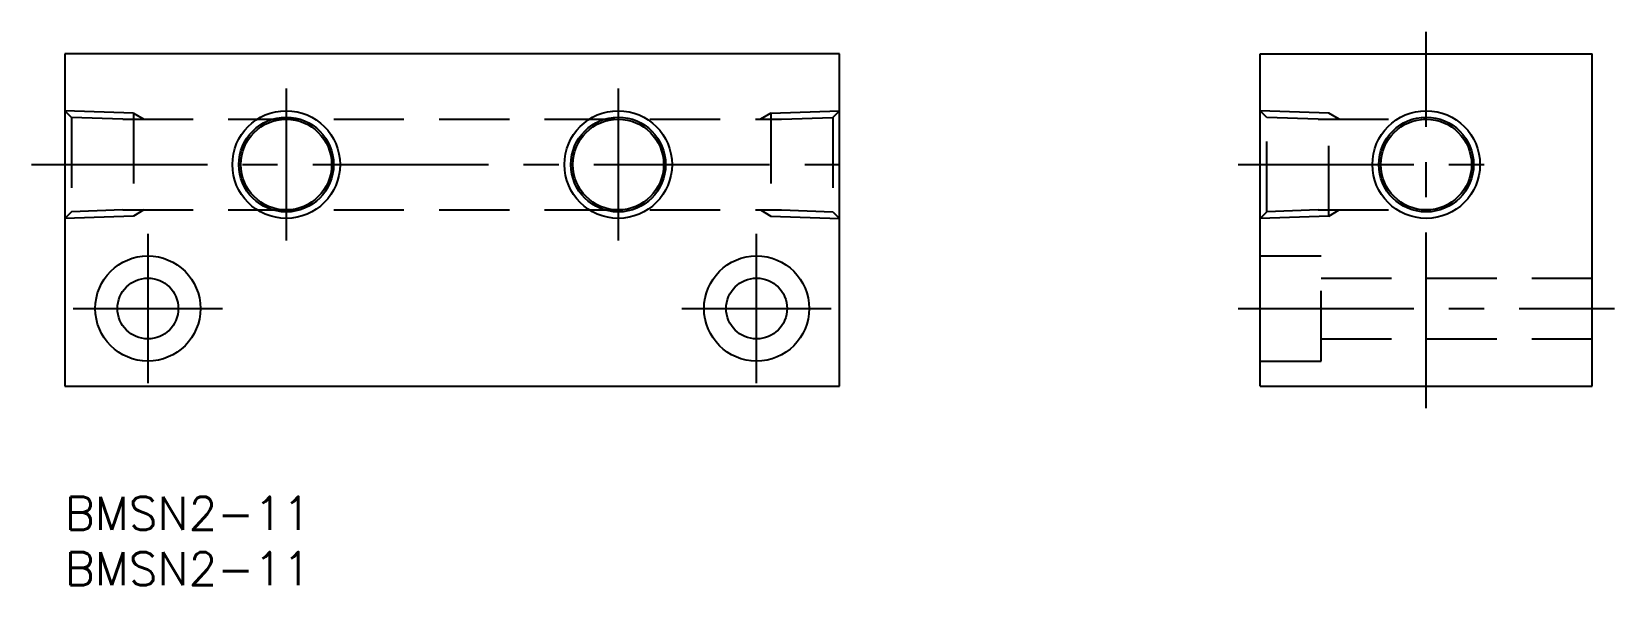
# Model space of a CAD drawing. Extents: x -3 to 140, y -8 to 42.
import ezdxf

# ---------------------------------------------------------------- set-up
doc = ezdxf.new("R2010")
doc.units = 0
doc.header["$LTSCALE"] = 0.5
doc.linetypes.add('CENTER', pattern=[50.8, 31.75, -6.35, 6.35, -6.35])
doc.linetypes.add('DASHED', pattern=[19.05, 12.7, -6.35])
doc.layers.get('0').update_dxf_attribs({"linetype": 'CONTINUOUS'})
for name, color, linetype in [('MSM_CENTER', 1, 'CENTER'), ('MSM_CONTINUOUS', 7, 'CONTINUOUS'), ('MSM_DASHED', 4, 'DASHED'), ('MSM_NARROW', 5, 'CONTINUOUS'), ('MSM_PART_NUMBER', 7, 'CONTINUOUS')]:
    doc.layers.add(name, color=color, linetype=linetype)
doc.styles.get("Standard").update_dxf_attribs({"font": 'txt.shx', "height": 3, "bigfont": 'bigfont.shx'})

# ---------------------------------------------------------------- blocks, each defined once
blk = doc.blocks.new('*U8')
at = {"layer": 'MSM_PART_NUMBER'}
blk.add_text('BMSN2-11', height=3, dxfattribs=at).set_placement((0, -3))
blk = doc.blocks.new('*U9')
at = {"layer": 'MSM_PART_NUMBER'}
blk.add_text('BMSN2-11', height=3, dxfattribs=at).set_placement((0, -8))

msp = doc.modelspace()

# ---------------------------------------------------------------- linework, layer by layer
msp.add_line((23.09, 26.75), (23.09, 26.75))
at = {"layer": 'MSM_CENTER'}
for p, q in [((123, 8), (123, 42)), ((20, 36.86), (20, 23.14)), ((50, 36.86), (50, 23.14)), ((-3, 30), (73, 30)), ((106, 30), (129.86, 30)), ((7.5, 23.75), (7.5, 10.25)), ((62.5, 10.25), (62.5, 23.75)), ((0.75, 17), (14.25, 17)), ((55.75, 17), (69.25, 17)), ((106, 17), (140, 17))]:
    msp.add_line(p, q, dxfattribs=at)
at = {"layer": 'MSM_CONTINUOUS'}
for p, q in [((70, 40), (0, 40)), ((0, 40), (0, 10)), ((70, 10), (70, 40)), ((108, 10), (108, 40)), ((108, 40), (138, 40)), ((138, 10), (138, 40)), ((0, 10), (70, 10)), ((108, 10), (138, 10))]:
    msp.add_line(p, q, dxfattribs=at)
for centre, radius in [((20, 30), 4.28), ((20, 30), 4.1), ((50, 30), 4.28), ((50, 30), 4.1), ((123, 30), 4.28), ((123, 30), 4.1), ((7.5, 17), 4.75), ((62.5, 17), 4.75), ((7.5, 17), 2.75), ((62.5, 17), 2.75)]:
    msp.add_circle(centre, radius, dxfattribs=at)
at = {"layer": 'MSM_DASHED'}
for p, q in [((6.2, 34.65), (0, 34.86)), ((0.6, 34.26), (0, 34.86)), ((6.2, 34.65), (7.15, 34.1)), ((6.2, 34.65), (6.2, 25.35)), ((63.8, 34.65), (62.85, 34.1)), ((63.8, 34.65), (70, 34.86)), ((63.8, 34.65), (63.8, 25.35)), ((69.4, 34.26), (70, 34.86)), ((114.2, 34.65), (108, 34.86)), ((108.6, 34.26), (108, 34.86)), ((115.15, 34.1), (114.2, 34.65)), ((114.2, 25.35), (114.2, 34.65)), ((5.24, 34.1), (0.6, 34.26)), ((0.6, 34.26), (0.6, 25.74)), ((5.24, 34.1), (64.76, 34.1)), ((64.76, 34.1), (69.4, 34.26)), ((69.4, 34.26), (69.4, 25.74)), ((113.24, 34.1), (108.6, 34.26)), ((108.6, 25.74), (108.6, 34.26)), ((113.24, 34.1), (123, 34.1)), ((5.24, 25.9), (0.6, 25.74)), ((5.24, 25.9), (64.76, 25.9)), ((7.15, 25.9), (6.2, 25.35)), ((62.85, 25.9), (63.8, 25.35)), ((64.76, 25.9), (69.4, 25.74)), ((113.24, 25.9), (108.6, 25.74)), ((113.24, 25.9), (123, 25.9)), ((114.2, 25.35), (115.15, 25.9)), ((0.6, 25.74), (0, 25.14)), ((6.2, 25.35), (0, 25.14)), ((63.8, 25.35), (70, 25.14)), ((69.4, 25.74), (70, 25.14)), ((108.6, 25.74), (108, 25.14)), ((114.2, 25.35), (108, 25.14)), ((108, 21.75), (113.5, 21.75)), ((113.5, 12.25), (113.5, 21.75)), ((113.5, 19.75), (138, 19.75)), ((113.5, 14.25), (138, 14.25)), ((108, 12.25), (113.5, 12.25))]:
    msp.add_line(p, q, dxfattribs=at)
at = {"layer": 'MSM_NARROW'}
for centre in [(20, 30), (50, 30), (123, 30)]:
    msp.add_circle(centre, 4.86, dxfattribs=at)

# ---------------------------------------------------------------- block references
at = {"layer": 'MSM_CONTINUOUS'}
for name in ['*U8', '*U9']:
    msp.add_blockref(name, (0, 0), dxfattribs=at)

doc.saveas('drawing.dxf')
